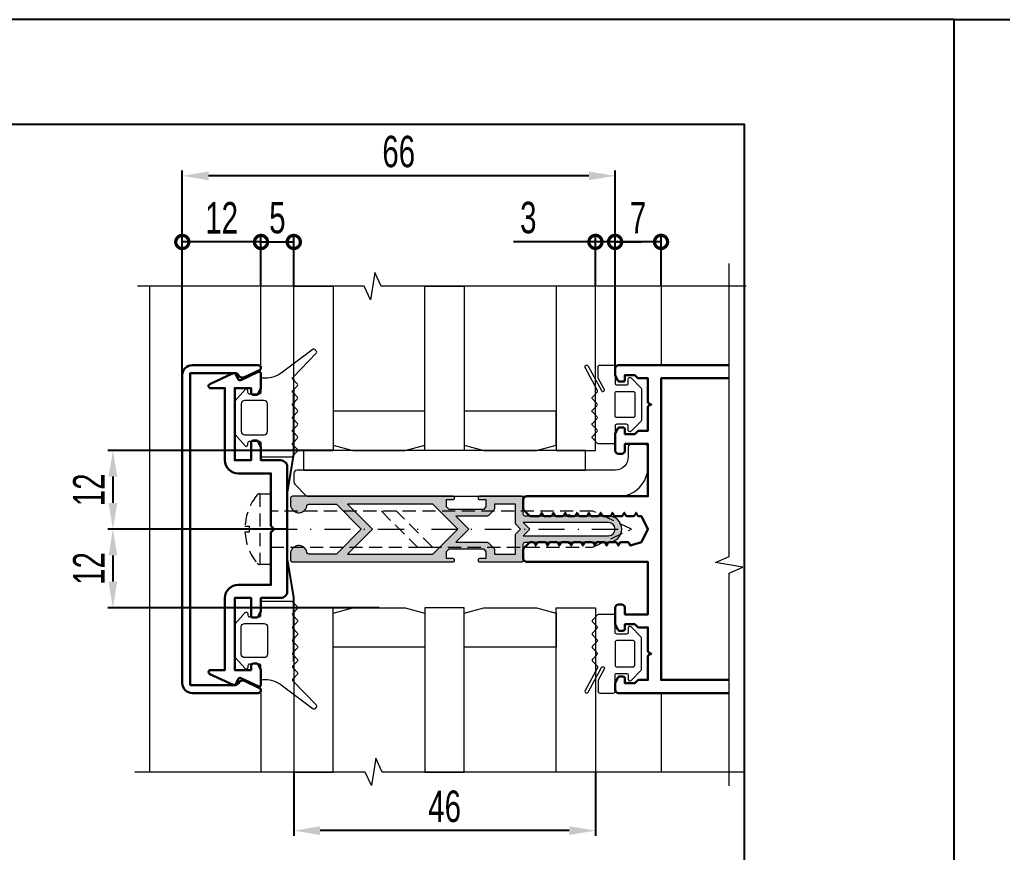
# Model space of a CAD drawing. Extents: x -37 to 8820, y -336 to 478.
# Drawn here: x 1590.9 to 1684.6, y 217.6 to 297 of the extents above; entities that cross this region are included whole.
import ezdxf

# ---------------------------------------------------------------- set-up
doc = ezdxf.new("R2010")
doc.units = 0
doc.header["$LTSCALE"] = 5
doc.linetypes.add('DASHDOT', pattern=[1, 0.5, -0.25, 0, -0.25])
doc.linetypes.add('HIDDEN', pattern=[0.375, 0.25, -0.125])
doc.layers.get('0').update_dxf_attribs({"linetype": 'CONTINUOUS', "lineweight": 30})
doc.layers.get('DEFPOINTS').update_dxf_attribs({"linetype": 'CONTINUOUS'})
for name, color, linetype, lineweight in [('1', 6, 'DASHDOT', 13), ('2', 3, 'HIDDEN', 13), ('Dimentions', 5, 'CONTINUOUS', 15), ('Glass', 5, 'CONTINUOUS', 20), ('Ал подклад', 7, 'CONTINUOUS', 20), ('Герлен', 7, 'CONTINUOUS', 60), ('Зигзаг', 1, 'CONTINUOUS', 15), ('Конструкции', 252, 'CONTINUOUS', 20), ('Подкладки', 1, 'CONTINUOUS', 20), ('Уплотнители', 1, 'CONTINUOUS', 20), ('Штриховка', 1, 'CONTINUOUS', 5)]:
    doc.layers.add(name, color=color, linetype=linetype, lineweight=lineweight)
doc.layers.add('Скрытые', color=14, linetype='CONTINUOUS', plot=False)
doc.styles.add('3', font='RUSS.SHX', dxfattribs={"width": 0.7, "height": 3})
doc.dimstyles.new('MX1_6', dxfattribs={"dimtxt": 3, "dimasz": 2.5, "dimexe": 0.5, "dimexo": 0, "dimgap": 0.8, "dimtad": 1, "dimlfac": 1.6, "dimdsep": 46, "dimtxsty": '3', "dimcen": 0, "dimclrd": 256, "dimclre": 256, "dimclrt": 256, "dimaunit": 1, "dimadec": 0, "dimazin": 0, "dimtfac": 1, "dimtmove": 0, "dimatfit": 1, "dimfxl": 1, "dimtvp": 1, "dimtolj": 1, "dimtzin": 0, "dimarcsym": 0})

# ---------------------------------------------------------------- blocks, each defined once
blk = doc.blocks.new('_DotSmall')
at = {"color": 0, "linetype": 'ByBlock', "const_width": 0.5}
blk.add_lwpolyline([(-0.0625, 0, 1), (0.0625, 0, 1)], format="xyb", close=True, dxfattribs=at)
blk = doc.blocks.new('*D739')
at = {"layer": 'DEFPOINTS', "color": 0, "linetype": 'Continuous', "transparency": 16777216}
for p in [(1617.058, 275.807), (1613.933, 271.588), (1617.058, 271.588)]:
    blk.add_point(p, dxfattribs=at)
at = {"layer": 'Dimentions', "linetype": 'Continuous', "lineweight": -2, "transparency": 16777216}
for p, q in [((1613.933, 271.588), (1613.933, 276.307)), ((1617.058, 271.588), (1617.058, 276.307)), ((1613.933, 275.807), (1617.058, 275.807))]:
    blk.add_line(p, q, dxfattribs=at)
at = {"layer": 'Dimentions', "linetype": 'Continuous', "lineweight": -2, "transparency": 16777216, "xscale": 2.5, "yscale": 2.5, "zscale": 2.5, "rotation": 180}
blk.add_blockref('_DotSmall', (1613.933, 275.807), dxfattribs=at)
at = {"layer": 'Dimentions', "linetype": 'Continuous', "lineweight": -2, "transparency": 16777216, "xscale": 2.5, "yscale": 2.5, "zscale": 2.5}
blk.add_blockref('_DotSmall', (1617.058, 275.807), dxfattribs=at)
at = {"layer": 'Dimentions', "linetype": 'Continuous', "transparency": 16777216, "insert": (1615.495, 278.107), "char_height": 3, "attachment_point": 5, "style": '3'}
blk.add_mtext('\\A1;5', dxfattribs=at)
blk = doc.blocks.new('*D740')
at = {"layer": 'DEFPOINTS', "color": 0, "linetype": 'Continuous', "transparency": 16777216}
for p in [(1617.058, 225.278), (1645.808, 225.278), (1617.058, 219.69)]:
    blk.add_point(p, dxfattribs=at)
at = {"layer": 'Dimentions', "linetype": 'Continuous', "lineweight": -2, "transparency": 16777216}
for p, q in [((1617.058, 225.278), (1617.058, 219.19)), ((1645.808, 225.278), (1645.808, 219.19)), ((1643.308, 219.69), (1619.558, 219.69))]:
    blk.add_line(p, q, dxfattribs=at)
at = {"layer": 'Dimentions', "linetype": 'Continuous', "transparency": 16777216}
for points in [[(1619.558, 220.106), (1619.558, 219.273), (1617.058, 219.69)], [(1643.308, 220.106), (1643.308, 219.273), (1645.808, 219.69)]]:
    blk.add_solid(points, dxfattribs=at)
at = {"layer": 'Dimentions', "linetype": 'Continuous', "transparency": 16777216, "insert": (1631.433, 221.99), "char_height": 3, "attachment_point": 5, "style": '3'}
blk.add_mtext('\\A1;46', dxfattribs=at)
blk = doc.blocks.new('*D741')
at = {"layer": 'DEFPOINTS', "color": 0, "linetype": 'Continuous', "transparency": 16777216}
for p in [(1645.808, 275.816), (1645.808, 271.588), (1647.683, 263.455)]:
    blk.add_point(p, dxfattribs=at)
at = {"layer": 'Dimentions', "linetype": 'Continuous', "lineweight": -2, "transparency": 16777216}
for p, q in [((1645.808, 271.588), (1645.808, 276.316)), ((1647.683, 263.455), (1647.683, 276.316)), ((1645.808, 275.816), (1638.008, 275.816)), ((1647.683, 275.816), (1645.808, 275.816)), ((1647.683, 275.816), (1650.183, 275.816))]:
    blk.add_line(p, q, dxfattribs=at)
at = {"layer": 'Dimentions', "linetype": 'Continuous', "lineweight": -2, "transparency": 16777216, "xscale": 2.5, "yscale": 2.5, "zscale": 2.5}
blk.add_blockref('_DotSmall', (1645.808, 275.816), dxfattribs=at)
at = {"layer": 'Dimentions', "linetype": 'Continuous', "lineweight": -2, "transparency": 16777216, "xscale": 2.5, "yscale": 2.5, "zscale": 2.5, "rotation": 180}
blk.add_blockref('_DotSmall', (1647.683, 275.816), dxfattribs=at)
at = {"layer": 'Dimentions', "linetype": 'Continuous', "transparency": 16777216, "insert": (1639.408, 278.116), "char_height": 3, "attachment_point": 5, "style": '3'}
blk.add_mtext('\\A1;3', dxfattribs=at)
blk = doc.blocks.new('*D742')
at = {"layer": 'DEFPOINTS', "color": 0, "linetype": 'Continuous', "transparency": 16777216}
for p in [(1606.433, 282.112), (1647.683, 263.455), (1606.433, 261.37)]:
    blk.add_point(p, dxfattribs=at)
at = {"layer": 'Dimentions', "linetype": 'Continuous', "lineweight": -2, "transparency": 16777216}
for p, q in [((1606.433, 261.37), (1606.433, 282.612)), ((1645.183, 282.112), (1608.933, 282.112)), ((1647.683, 263.455), (1647.683, 282.612))]:
    blk.add_line(p, q, dxfattribs=at)
at = {"layer": 'Dimentions', "linetype": 'Continuous', "transparency": 16777216}
for points in [[(1608.933, 282.528), (1608.933, 281.695), (1606.433, 282.112)], [(1645.183, 282.528), (1645.183, 281.695), (1647.683, 282.112)]]:
    blk.add_solid(points, dxfattribs=at)
at = {"layer": 'Dimentions', "linetype": 'Continuous', "transparency": 16777216, "insert": (1627.058, 284.412), "char_height": 3, "attachment_point": 5, "style": '3'}
blk.add_mtext('\\A1;66', dxfattribs=at)
blk = doc.blocks.new('*D743')
at = {"layer": 'DEFPOINTS', "color": 0, "linetype": 'Continuous', "transparency": 16777216}
for p in [(1606.433, 275.807), (1613.933, 271.588), (1606.433, 263.121)]:
    blk.add_point(p, dxfattribs=at)
at = {"layer": 'Dimentions', "linetype": 'Continuous', "lineweight": -2, "transparency": 16777216}
for p, q in [((1606.433, 263.121), (1606.433, 276.307)), ((1613.933, 271.588), (1613.933, 276.307)), ((1613.933, 275.807), (1606.433, 275.807))]:
    blk.add_line(p, q, dxfattribs=at)
at = {"layer": 'Dimentions', "linetype": 'Continuous', "lineweight": -2, "transparency": 16777216, "xscale": 2.5, "yscale": 2.5, "zscale": 2.5, "rotation": 180}
blk.add_blockref('_DotSmall', (1606.433, 275.807), dxfattribs=at)
at = {"layer": 'Dimentions', "linetype": 'Continuous', "lineweight": -2, "transparency": 16777216, "xscale": 2.5, "yscale": 2.5, "zscale": 2.5}
blk.add_blockref('_DotSmall', (1613.933, 275.807), dxfattribs=at)
at = {"layer": 'Dimentions', "linetype": 'Continuous', "transparency": 16777216, "insert": (1610.183, 278.107), "char_height": 3, "attachment_point": 5, "style": '3'}
blk.add_mtext('\\A1;12', dxfattribs=at)
blk = doc.blocks.new('*D744')
at = {"layer": 'DEFPOINTS', "color": 0, "linetype": 'Continuous', "transparency": 16777216}
for p in [(1647.683, 275.816), (1647.683, 272.046), (1652.058, 271.588)]:
    blk.add_point(p, dxfattribs=at)
at = {"layer": 'Dimentions', "linetype": 'Continuous', "lineweight": -2, "transparency": 16777216}
for p, q in [((1647.683, 272.046), (1647.683, 276.316)), ((1652.058, 271.588), (1652.058, 276.316)), ((1652.058, 275.816), (1647.683, 275.816))]:
    blk.add_line(p, q, dxfattribs=at)
at = {"layer": 'Dimentions', "linetype": 'Continuous', "lineweight": -2, "transparency": 16777216, "xscale": 2.5, "yscale": 2.5, "zscale": 2.5, "rotation": 180}
blk.add_blockref('_DotSmall', (1647.683, 275.816), dxfattribs=at)
at = {"layer": 'Dimentions', "linetype": 'Continuous', "lineweight": -2, "transparency": 16777216, "xscale": 2.5, "yscale": 2.5, "zscale": 2.5}
blk.add_blockref('_DotSmall', (1652.058, 275.816), dxfattribs=at)
at = {"layer": 'Dimentions', "linetype": 'Continuous', "transparency": 16777216, "insert": (1649.87, 278.116), "char_height": 3, "attachment_point": 5, "style": '3'}
blk.add_mtext('\\A1;7', dxfattribs=at)
blk = doc.blocks.new('*D745')
at = {"layer": 'DEFPOINTS', "color": 0, "linetype": 'Continuous', "transparency": 16777216}
for p in [(1620.808, 255.933), (1599.82, 248.433), (1616.433, 248.433)]:
    blk.add_point(p, dxfattribs=at)
at = {"layer": 'Dimentions', "linetype": 'Continuous', "lineweight": -2, "transparency": 16777216}
for p, q in [((1620.808, 255.933), (1599.32, 255.933)), ((1599.82, 253.433), (1599.82, 250.933)), ((1616.433, 248.433), (1599.32, 248.433))]:
    blk.add_line(p, q, dxfattribs=at)
at = {"layer": 'Dimentions', "linetype": 'Continuous', "transparency": 16777216}
for points in [[(1599.403, 253.433), (1600.237, 253.433), (1599.82, 255.933)], [(1599.403, 250.933), (1600.237, 250.933), (1599.82, 248.433)]]:
    blk.add_solid(points, dxfattribs=at)
at = {"layer": 'Dimentions', "linetype": 'Continuous', "transparency": 16777216, "insert": (1597.52, 252.183), "char_height": 3, "attachment_point": 5, "rotation": 90, "style": '3'}
blk.add_mtext('\\A1;12', dxfattribs=at)
blk = doc.blocks.new('*D746')
at = {"layer": 'DEFPOINTS', "color": 0, "linetype": 'Continuous', "transparency": 16777216}
for p in [(1601.428, 248.433), (1599.82, 240.933), (1625.183, 240.933)]:
    blk.add_point(p, dxfattribs=at)
at = {"layer": 'Dimentions', "linetype": 'Continuous', "lineweight": -2, "transparency": 16777216}
for p, q in [((1601.428, 248.433), (1599.32, 248.433)), ((1599.82, 245.933), (1599.82, 243.433)), ((1625.183, 240.933), (1599.32, 240.933))]:
    blk.add_line(p, q, dxfattribs=at)
at = {"layer": 'Dimentions', "linetype": 'Continuous', "transparency": 16777216}
for points in [[(1599.403, 245.933), (1600.237, 245.933), (1599.82, 248.433)], [(1599.403, 243.433), (1600.237, 243.433), (1599.82, 240.933)]]:
    blk.add_solid(points, dxfattribs=at)
at = {"layer": 'Dimentions', "linetype": 'Continuous', "transparency": 16777216, "insert": (1597.52, 244.683), "char_height": 3, "attachment_point": 5, "rotation": 90, "style": '3'}
blk.add_mtext('\\A1;12', dxfattribs=at)

msp = doc.modelspace()

# ---------------------------------------------------------------- hatches: boundary and pattern name
at = {"layer": 'Штриховка'}
h = msp.add_hatch(color=256, dxfattribs=at)
h.paths.add_polyline_path([(1622.1811, 250.8082), (1624.5561, 248.4332), (1622.1811, 246.0582), (1630.3061, 246.0582), (1632.6811, 248.4332), (1630.3061, 250.8082)], flags=16)
edge = h.paths.add_edge_path()
edge.add_arc((1634.7455, 251.4332), 0.125, 90, 180)
edge.add_line((1634.6205, 251.4332), (1634.6205, 251.3707))
edge.add_arc((1634.7455, 251.3707), 0.125, 180, 270)
edge.add_line((1634.7455, 251.2457), (1635.3705, 251.2457))
edge.add_line((1635.3705, 251.2457), (1635.3705, 250.5545))
edge.add_line((1635.3705, 250.5545), (1635.1242, 250.3082))
edge.add_line((1635.1242, 250.3082), (1631.8668, 250.3082))
edge.add_line((1631.8668, 250.3082), (1631.6205, 250.5545))
edge.add_line((1631.6205, 250.5545), (1631.6205, 251.2457))
edge.add_line((1631.6205, 251.2457), (1632.2455, 251.2457))
edge.add_arc((1632.2455, 251.3707), 0.125, 270, 360)
edge.add_line((1632.3705, 251.3707), (1632.3705, 251.4332))
edge.add_arc((1632.2455, 251.4332), 0.125, 0, 90)
edge.add_line((1632.2455, 251.5582), (1616.933, 251.5582))
edge.add_arc((1616.933, 251.3707), 0.1875, 90, 180)
edge.add_line((1616.7455, 251.3707), (1616.7455, 250.7769))
edge.add_arc((1617.5267, 250.7769), 0.7812, 180, 350.718201)
edge.add_arc((1618.4828, 250.6207), 0.1875, 90, 170.718201, ccw=False)
edge.add_line((1618.4828, 250.8082), (1621.1205, 250.8082))
edge.add_line((1621.1205, 250.8082), (1623.4955, 248.4332))
edge.add_line((1623.4955, 248.4332), (1621.1205, 246.0582))
edge.add_line((1621.1205, 246.0582), (1618.4828, 246.0582))
edge.add_arc((1618.4828, 246.2457), 0.1875, 189.281799, 270, ccw=False)
edge.add_arc((1617.5267, 246.0894), 0.7812, 9.281799, 180)
edge.add_line((1616.7455, 246.0894), (1616.7455, 245.4957))
edge.add_arc((1616.933, 245.4957), 0.1875, 180, 270)
edge.add_line((1616.933, 245.3082), (1632.2455, 245.3082))
edge.add_arc((1632.2455, 245.4332), 0.125, 270, 360)
edge.add_line((1632.3705, 245.4332), (1632.3705, 245.4957))
edge.add_arc((1632.2455, 245.4957), 0.125, 0, 90)
edge.add_line((1632.2455, 245.6207), (1631.6205, 245.6207))
edge.add_line((1631.6205, 245.6207), (1631.6205, 246.3118))
edge.add_line((1631.6205, 246.3118), (1631.8668, 246.5582))
edge.add_line((1631.8668, 246.5582), (1635.1242, 246.5582))
edge.add_line((1635.1242, 246.5582), (1635.3705, 246.3118))
edge.add_line((1635.3705, 246.3118), (1635.3705, 245.6207))
edge.add_line((1635.3705, 245.6207), (1634.7455, 245.6207))
edge.add_arc((1634.7455, 245.4957), 0.125, 90, 180)
edge.add_line((1634.6205, 245.4957), (1634.6205, 245.4332))
edge.add_arc((1634.7455, 245.4332), 0.125, 180, 270)
edge.add_line((1634.7455, 245.3082), (1638.7455, 245.3082))
edge.add_arc((1638.7455, 245.4957), 0.1875, 270, 360)
edge.add_line((1638.933, 245.4957), (1638.933, 246.9957))
edge.add_arc((1639.1205, 246.9957), 0.1875, 90, 180, ccw=False)
edge.add_line((1639.1205, 247.1832), (1643.183, 247.1832))
edge.add_arc((1643.308, 247.1832), 0.125, 180, 360)
edge.add_line((1643.433, 247.1832), (1647.058, 247.1832))
edge.add_arc((1647.058, 248.4332), 1.25, 270, 450)
edge.add_line((1647.058, 249.6832), (1643.433, 249.6832))
edge.add_arc((1643.308, 249.6832), 0.125, 0, 180)
edge.add_line((1643.183, 249.6832), (1639.1205, 249.6832))
edge.add_arc((1639.1205, 249.8707), 0.1875, 180, 270, ccw=False)
edge.add_line((1638.933, 249.8707), (1638.933, 251.3707))
edge.add_arc((1638.7455, 251.3707), 0.1875, 0, 90)
edge.add_line((1638.7455, 251.5582), (1634.7455, 251.5582))
edge = h.paths.add_edge_path(flags=16)
edge.add_line((1638.183, 250.8082), (1636.183, 250.8082))
edge.add_line((1636.183, 250.8082), (1636.183, 250.384))
edge.add_arc((1635.9955, 250.384), 0.1875, 315, 360, ccw=False)
edge.add_line((1636.1281, 250.2514), (1635.6147, 249.7381))
edge.add_arc((1635.4822, 249.8707), 0.1875, 270, 315, ccw=False)
edge.add_line((1635.4822, 249.6832), (1632.4918, 249.6832))
edge.add_line((1632.4918, 249.6832), (1633.7418, 248.4332))
edge.add_line((1633.7418, 248.4332), (1632.4918, 247.1832))
edge.add_line((1632.4918, 247.1832), (1635.4822, 247.1832))
edge.add_arc((1635.4822, 246.9957), 0.1875, 45, 90, ccw=False)
edge.add_line((1635.6147, 247.1282), (1636.1281, 246.6149))
edge.add_arc((1635.9955, 246.4823), 0.1875, 0, 45, ccw=False)
edge.add_line((1636.183, 246.4823), (1636.183, 246.0582))
edge.add_line((1636.183, 246.0582), (1638.183, 246.0582))
edge.add_line((1638.183, 246.0582), (1638.183, 247.942))
edge.add_line((1638.183, 247.942), (1638.6741, 248.4332))
edge.add_line((1638.6741, 248.4332), (1638.183, 248.9243))
edge.add_line((1638.183, 248.9243), (1638.183, 250.8082))
edge = h.paths.add_edge_path(flags=16)
edge.add_line((1639.558, 248.4332), (1638.933, 247.8082))
edge.add_line((1638.933, 247.8082), (1647.058, 247.8082))
edge.add_arc((1647.058, 248.4332), 0.625, 270, 450)
edge.add_line((1647.058, 249.0582), (1638.933, 249.0582))
edge.add_line((1638.933, 249.0582), (1639.558, 248.4332))

# ---------------------------------------------------------------- linework, layer by layer
for points in [[(1606.433, 263.1207), (1606.433, 233.7457, 0.4142136), (1607.3705, 232.8082), (1613.683, 232.8082, 0.8025849), (1613.7886, 233.2847), (1612.352, 233.9547, 0.4015594), (1611.779, 233.7601, -0.2797393), (1611.4463, 233.5582), (1607.183, 233.5582), (1607.183, 263.3082), (1611.4463, 263.3082, -0.2797393), (1611.779, 263.1062, 0.4015594), (1612.352, 262.9117), (1613.7886, 263.5816, 0.8025849), (1613.683, 264.0582), (1607.3705, 264.0582, 0.4142136)], [(1611.2791, 263.2906, -0.4142136), (1611.5282, 263.1999), (1611.7482, 262.7281, 0.4142136), (1611.9974, 262.6374), (1613.6662, 263.4156, -0.5486188), (1613.933, 263.2457), (1613.933, 261.9149, -0.1164338), (1613.9132, 261.8311), (1613.6723, 261.3493, -0.284079), (1613.5046, 261.2457), (1613.183, 261.2457, -0.4142136), (1612.9955, 261.4332), (1612.9955, 261.8707), (1611.433, 261.8707), (1611.433, 254.9957), (1612.9955, 254.9957), (1612.9955, 256.6832, -0.4142136), (1613.183, 256.8707), (1613.5046, 256.8707, -0.284079), (1613.6723, 256.767), (1613.9132, 256.2853, -0.1164338), (1613.933, 256.2014), (1613.933, 254.9957), (1615.808, 254.9957, -0.4142136), (1616.433, 254.3707), (1616.433, 242.4957, -0.4142136), (1615.808, 241.8707), (1613.933, 241.8707), (1613.933, 240.6649, -0.1164338), (1613.9132, 240.5811), (1613.6723, 240.0993, -0.284079), (1613.5046, 239.9957), (1613.183, 239.9957, -0.4142136), (1612.9955, 240.1832), (1612.9955, 241.8707), (1611.433, 241.8707), (1611.433, 234.9957), (1612.9955, 234.9957), (1612.9955, 235.4332, -0.4142136), (1613.183, 235.6207), (1613.5046, 235.6207, -0.284079), (1613.6723, 235.517), (1613.9132, 235.0353, -0.1164338), (1613.933, 234.9514), (1613.933, 233.6207, -0.5486188), (1613.6662, 233.4507), (1611.9974, 234.2289, 0.4142136), (1611.7482, 234.1382), (1611.5282, 233.6664, -0.4142136), (1611.2791, 233.5757), (1609.0412, 234.6192, -0.2914734), (1608.933, 234.7892), (1608.933, 234.8082, -0.4142136), (1609.1205, 234.9957), (1610.4955, 234.9957), (1610.4955, 241.8707, -0.4142136), (1611.7455, 243.1207), (1614.8705, 243.1207), (1614.8705, 248.043, -0.1989124), (1614.9254, 248.1756), (1615.183, 248.4332), (1614.9254, 248.6907, -0.1989124), (1614.8705, 248.8233), (1614.8705, 253.7457), (1611.7455, 253.7457, -0.4142136), (1610.4955, 254.9957), (1610.4955, 261.8707), (1609.1205, 261.8707, -0.4142136), (1608.933, 262.0582), (1608.933, 262.0772, -0.2914734), (1609.0412, 262.2471)]]:
    msp.add_lwpolyline(points, format="xyb", close=True)
msp.add_lwpolyline([(1658.5481, 232.8082), (1647.9955, 232.8082, -0.4142136), (1647.683, 233.1207), (1647.683, 233.7014, -0.1164338), (1647.7028, 233.7853), (1647.9437, 234.267, -0.284079), (1648.1114, 234.3707), (1648.433, 234.3707, -0.4142136), (1648.6205, 234.1832), (1648.6205, 233.7457), (1649.558, 233.7457), (1649.8156, 234.0032, -0.1989124), (1649.9482, 234.0582), (1650.808, 234.0582), (1650.808, 236.286, -0.284079), (1650.9116, 236.4537), (1651.1205, 236.5582), (1650.9116, 236.6626, -0.284079), (1650.808, 236.8303), (1650.808, 239.0582), (1649.9482, 239.0582, -0.1989124), (1649.8156, 239.1131), (1649.558, 239.3707), (1648.6205, 239.3707), (1648.6205, 238.9332, -0.4142136), (1648.433, 238.7457), (1648.1114, 238.7457, -0.284079), (1647.9437, 238.8493), (1647.7028, 239.3311, -0.1164338), (1647.683, 239.4149), (1647.683, 240.9332, -0.4142136), (1647.9955, 241.2457), (1648.308, 241.2457, -0.4142136), (1648.6205, 240.9332), (1648.6205, 240.3082), (1650.808, 240.3082), (1650.808, 245.3082), (1639.2455, 245.3082, -0.4142136), (1638.933, 245.6207), (1638.933, 246.4805, -0.1989124), (1638.9879, 246.6131), (1639.5031, 247.1282, -0.1989124), (1639.6357, 247.1832), (1639.8484, 247.1832, -0.284079), (1640.0161, 247.0795), (1640.1205, 246.8707), (1640.2249, 247.0795, -0.284079), (1640.3926, 247.1832), (1640.9734, 247.1832, -0.284079), (1641.1411, 247.0795), (1641.2455, 246.8707), (1641.3499, 247.0795, -0.284079), (1641.5176, 247.1832), (1642.0984, 247.1832, -0.284079), (1642.2661, 247.0795), (1642.3705, 246.8707), (1642.4749, 247.0795, -0.284079), (1642.6426, 247.1832), (1643.2234, 247.1832, -0.284079), (1643.3911, 247.0795), (1643.4955, 246.8707), (1643.5999, 247.0795, -0.284079), (1643.7676, 247.1832), (1644.3484, 247.1832, -0.284079), (1644.5161, 247.0795), (1644.6205, 246.8707), (1644.7249, 247.0795, -0.284079), (1644.8926, 247.1832), (1645.4734, 247.1832, -0.284079), (1645.6411, 247.0795), (1645.7455, 246.8707), (1645.8499, 247.0795, -0.284079), (1646.0176, 247.1832), (1646.5984, 247.1832, -0.284079), (1646.7661, 247.0795), (1646.8705, 246.8707), (1646.9749, 247.0795, -0.284079), (1647.1426, 247.1832), (1647.7234, 247.1832, -0.284079), (1647.8911, 247.0795), (1647.9955, 246.8707), (1648.0999, 247.0795, -0.284079), (1648.2676, 247.1832), (1648.8484, 247.1832, -0.284079), (1649.0161, 247.0795), (1649.1205, 246.8707), (1650.183, 247.1832), (1650.808, 248.4332), (1650.183, 249.6832), (1649.9551, 249.6832, -0.284079), (1649.7874, 249.7868), (1649.683, 249.9957), (1649.5786, 249.7868, -0.284079), (1649.4109, 249.6832), (1648.8301, 249.6832, -0.284079), (1648.6624, 249.7868), (1648.558, 249.9957), (1648.4536, 249.7868, -0.284079), (1648.2859, 249.6832), (1647.7051, 249.6832, -0.284079), (1647.5374, 249.7868), (1647.433, 249.9957), (1647.3286, 249.7868, -0.284079), (1647.1609, 249.6832), (1646.5801, 249.6832, -0.284079), (1646.4124, 249.7868), (1646.308, 249.9957), (1646.2036, 249.7868, -0.284079), (1646.0359, 249.6832), (1645.4551, 249.6832, -0.284079), (1645.2874, 249.7868), (1645.183, 249.9957), (1645.0786, 249.7868, -0.284079), (1644.9109, 249.6832), (1644.3301, 249.6832, -0.284079), (1644.1624, 249.7868), (1644.058, 249.9957), (1643.9536, 249.7868, -0.284079), (1643.7859, 249.6832), (1643.2051, 249.6832, -0.284079), (1643.0374, 249.7868), (1642.933, 249.9957), (1642.8286, 249.7868, -0.284079), (1642.6609, 249.6832), (1642.0801, 249.6832, -0.284079), (1641.9124, 249.7868), (1641.808, 249.9957), (1641.7036, 249.7868, -0.284079), (1641.5359, 249.6832), (1640.9551, 249.6832, -0.284079), (1640.7874, 249.7868), (1640.683, 249.9957), (1640.5786, 249.7868, -0.284079), (1640.4109, 249.6832), (1639.6357, 249.6832, -0.1989124), (1639.5031, 249.7381), (1638.9879, 250.2532, -0.1989124), (1638.933, 250.3858), (1638.933, 251.2457, -0.4142136), (1639.2455, 251.5582), (1650.808, 251.5582), (1650.808, 256.5582), (1648.6205, 256.5582), (1648.6205, 255.9332, -0.4142136), (1648.308, 255.6207), (1647.9955, 255.6207, -0.4142136), (1647.683, 255.9332), (1647.683, 257.4514, -0.1164338), (1647.7028, 257.5353), (1647.9437, 258.017, -0.284079), (1648.1114, 258.1207), (1648.433, 258.1207, -0.4142136), (1648.6205, 257.9332), (1648.6205, 257.4957), (1649.558, 257.4957), (1649.8156, 257.7532, -0.1989124), (1649.9482, 257.8082), (1650.808, 257.8082), (1650.808, 260.036, -0.284079), (1650.9116, 260.2037), (1651.1205, 260.3082), (1650.9116, 260.4126, -0.284079), (1650.808, 260.5803), (1650.808, 262.8082), (1649.9482, 262.8082, -0.1989124), (1649.8156, 262.8631), (1649.558, 263.1207), (1648.6205, 263.1207), (1648.6205, 262.6832, -0.4142136), (1648.433, 262.4957), (1648.1114, 262.4957, -0.284079), (1647.9437, 262.5993), (1647.7028, 263.0811, -0.1164338), (1647.683, 263.1649), (1647.683, 263.7457, -0.4142136), (1647.9955, 264.0582), (1658.5481, 264.0582)], format="xyb")
msp.add_lwpolyline([(1658.5481, 234.0582), (1652.058, 234.0582), (1652.058, 262.8082), (1658.5481, 262.8082)])
at = {"layer": '1'}
msp.add_line((1614.8705, 248.4332), (1649.2455, 248.4332), dxfattribs=at)
at = {"layer": '2'}
msp.add_line((1613.8144, 251.8082), (1613.8144, 245.0582), dxfattribs=at)
msp.add_lwpolyline([(1612.4076, 248.6788, -0.1618489), (1613.5734, 251.6945, -0.2238875), (1613.8144, 251.8082), (1614.8705, 251.8082), (1614.8705, 245.0582), (1613.8144, 245.0582, -0.2238875), (1613.5734, 245.1718, -0.1618489), (1612.4076, 248.1875), (1612.8453, 248.1875), (1612.8453, 248.6788)], format="xyb", close=True, dxfattribs=at)
for points in [[(1614.8705, 246.7144), (1645.5596, 246.7144), (1649.2455, 248.4332), (1645.5596, 250.1519), (1614.8705, 250.1519)], [(1625.4023, 250.1519), (1628.8398, 246.7144), (1630.2721, 246.7144), (1626.8346, 250.1519)]]:
    msp.add_lwpolyline(points, close=True, dxfattribs=at)
at = {"layer": 'Glass'}
for points in [[(1620.808, 271.5884), (1620.808, 255.9331), (1617.058, 255.9331), (1617.058, 271.5884)], [(1633.308, 271.5884), (1633.308, 255.9331), (1629.558, 255.9331), (1629.558, 271.5884)], [(1642.058, 271.5884), (1642.058, 255.9331), (1645.808, 255.9331), (1645.808, 271.5884)], [(1629.558, 256.4355), (1629.558, 259.6831), (1620.808, 259.6831), (1620.808, 256.4355), (1622.683, 255.9331), (1627.683, 255.9331)], [(1642.058, 256.4355), (1642.058, 259.6831), (1633.308, 259.6831), (1633.308, 256.4355), (1635.183, 255.9331), (1640.183, 255.9331)], [(1620.808, 225.2779), (1620.808, 240.9332), (1617.058, 240.9332), (1617.058, 225.2779)], [(1629.558, 240.4308), (1629.558, 237.1832), (1620.808, 237.1832), (1620.808, 240.4308), (1622.683, 240.9332), (1627.683, 240.9332)], [(1633.308, 225.2779), (1633.308, 240.9332), (1629.558, 240.9332), (1629.558, 225.2779)], [(1642.058, 240.4308), (1642.058, 237.1832), (1633.308, 237.1832), (1633.308, 240.4308), (1635.183, 240.9332), (1640.183, 240.9332)], [(1642.058, 225.2779), (1642.058, 240.9332), (1645.808, 240.9332), (1645.808, 225.2779)]]:
    msp.add_lwpolyline(points, close=True, dxfattribs=at)
at = {"layer": 'Ал подклад', "color": 0}
msp.add_lwpolyline([(1618.4374, 251.5582), (1647.9955, 251.5582, 0.4142136), (1650.808, 254.3707), (1650.808, 256.2457, 0.4142136), (1650.4955, 256.5582), (1649.2455, 256.5582, 0.4142136), (1648.933, 256.2457), (1648.933, 255.3082, -0.4142136), (1647.683, 254.0582), (1617.3705, 254.0582, 0.4142136), (1617.058, 253.7457), (1617.058, 252.9376, 0.1989124), (1617.1495, 252.7166), (1618.2165, 251.6497, 0.1989124)], format="xyb", close=True, dxfattribs=at)
at = {"layer": 'Герлен', "ltscale": 2, "const_width": 0.1875}
msp.add_lwpolyline([(1617.058, 235.8082), (1617.058, 241.8707), (1616.433, 245.6207), (1616.433, 251.8707), (1617.058, 255.6207), (1617.058, 261.6832)], dxfattribs=at)
at = {"layer": 'Зигзаг'}
for points in [[(1658.5481, 223.9472), (1658.5481, 244.2373), (1659.866, 244.8181), (1657.2533, 245.2538), (1658.5481, 245.8363), (1658.5481, 273.7629)], [(1660.174, 271.5884), (1625.374, 271.5884), (1624.7931, 272.9063), (1624.3575, 270.2936), (1623.775, 271.5884), (1602.1503, 271.5884)], [(1660, 225.2779), (1625.467, 225.2779), (1624.8861, 226.5958), (1624.4505, 223.9831), (1623.868, 225.2779), (1601.9055, 225.2779)]]:
    msp.add_lwpolyline(points, dxfattribs=at)
at = {"layer": 'Конструкции'}
for p, q in [((1613.933, 264.0582), (1613.933, 271.5884)), ((1652.058, 271.5884), (1652.058, 264.0582)), ((1613.933, 232.8082), (1613.933, 225.2779)), ((1652.058, 232.8082), (1652.058, 225.2779))]:
    msp.add_line(p, q, dxfattribs=at)
msp.add_lwpolyline([(1603.308, 271.5884), (1603.308, 225.2779)], dxfattribs=at)
at = {"layer": 'Подкладки'}
msp.add_lwpolyline([(1617.9955, 255.9331), (1617.9955, 254.0581), (1644.8705, 254.0581), (1644.8705, 255.9331)], close=True, dxfattribs=at)
at = {"layer": 'Скрытые', "linetype": 'Continuous'}
for points in [[(1680, 297), (1470, 297), (1470, 0), (1680, 0)], [(1680, 297), (1890, 297), (1890, 0), (1680, 0)], [(1660, 10), (1660, 287), (1495, 287), (1495, 10)]]:
    msp.add_lwpolyline(points, close=True, dxfattribs=at)
at = {"layer": 'Уплотнители'}
for points in [[(1612.683, 256.6519, -0.4142136), (1612.8392, 256.8082), (1613.7767, 256.8082, -0.4142136), (1613.933, 256.6519), (1613.933, 255.3082), (1616.8209, 255.3082, 0.1989124), (1616.9093, 255.3448), (1617.3872, 255.8227, 0.4142136), (1617.3872, 256.0436), (1616.9832, 256.4477, -0.4142136), (1616.9832, 256.6686), (1617.3872, 257.0727, 0.4142136), (1617.3872, 257.2936), (1616.9832, 257.6977, -0.4142136), (1616.9832, 257.9186), (1617.3872, 258.3227, 0.4142136), (1617.3872, 258.5436), (1616.9832, 258.9477, -0.4142136), (1616.9832, 259.1686), (1617.3872, 259.5727, 0.4142136), (1617.3872, 259.7936), (1616.9832, 260.1977, -0.4142136), (1616.9832, 260.4186), (1617.3872, 260.8227, 0.4142136), (1617.3872, 261.0436), (1616.9832, 261.4477, -0.4142136), (1616.9832, 261.6686), (1617.3872, 262.0727, 0.4142136), (1617.3872, 262.2936), (1616.9832, 262.6977, -0.4142136), (1616.9832, 262.9186), (1619.1975, 265.1977, 0.4142136), (1619.1975, 265.4186), (1619.0662, 265.55, 0.2925382), (1618.9017, 265.5861), (1615.8485, 263.3053, -0.1617878), (1614.3523, 262.8082), (1613.933, 262.8082), (1613.933, 261.4644, -0.4142136), (1613.7767, 261.3082), (1612.8392, 261.3082, -0.4142136), (1612.683, 261.4644), (1612.683, 261.6207, 0.6685867), (1612.4161, 261.731), (1611.4786, 260.6664, 0.1986192), (1611.433, 260.556), (1611.433, 257.5603, 0.1986192), (1611.4786, 257.4499), (1612.4161, 256.3853, 0.6685867), (1612.683, 256.4957)], [(1646.6438, 261.7889), (1646.0769, 262.834, -0.1249127), (1646.058, 262.9085), (1646.058, 263.9019, -0.4142136), (1646.2142, 264.0582), (1647.5267, 264.0582, -0.4142136), (1647.683, 263.9019), (1647.683, 262.3394, 0.4142136), (1647.8392, 262.1832), (1648.7767, 262.1832, 0.4142136), (1648.933, 262.3394), (1648.933, 262.7457, -0.6685867), (1649.1998, 262.856), (1650.1373, 261.9164, -0.1986192), (1650.183, 261.806), (1650.183, 258.8103, -0.1986192), (1650.1373, 258.6999), (1649.1998, 257.7603, -0.6685867), (1648.933, 257.8707), (1648.933, 258.2769, 0.4142136), (1648.7767, 258.4332), (1647.8392, 258.4332, 0.4142136), (1647.683, 258.2769), (1647.683, 256.7144, -0.4142136), (1647.5267, 256.5582), (1646.1227, 256.5582, -0.1989124), (1646.0122, 256.6039), (1645.5435, 257.0727, -0.4142136), (1645.5435, 257.2936), (1645.9475, 257.6977, 0.4142136), (1645.9475, 257.9186), (1645.5435, 258.3227, -0.4142136), (1645.5435, 258.5436), (1645.9475, 258.9477, 0.4142136), (1645.9475, 259.1686), (1645.5435, 259.5727, -0.4142136), (1645.5435, 259.7936), (1645.9475, 260.1977, 0.4142136), (1645.9475, 260.4186), (1645.5435, 260.8227, -0.4142136), (1645.5435, 261.0436), (1645.9755, 261.4757, 0.3320761), (1646.0024, 261.6607), (1644.8269, 263.8274, -1), (1645.1016, 263.9764), (1646.3692, 261.6399, 1)], [(1649.558, 261.4019), (1649.558, 259.2144, -0.4142136), (1649.4017, 259.0582), (1647.8392, 259.0582, -0.4142136), (1647.683, 259.2144), (1647.683, 261.4019, -0.4142136), (1647.8392, 261.5582), (1649.4017, 261.5582, -0.4142136)], [(1612.058, 260.3707), (1612.058, 257.7457, 0.4142136), (1612.3705, 257.4332), (1614.2455, 257.4332, 0.4142136), (1614.558, 257.7457), (1614.558, 260.3707, 0.4142136), (1614.2455, 260.6832), (1612.3705, 260.6832, 0.4142136)], [(1634.7455, 251.5582, 0.4142136), (1634.6205, 251.4332), (1634.6205, 251.3707, 0.4142136), (1634.7455, 251.2457), (1635.3705, 251.2457), (1635.3705, 250.5545), (1635.1242, 250.3082), (1631.8668, 250.3082), (1631.6205, 250.5545), (1631.6205, 251.2457), (1632.2455, 251.2457, 0.4142136), (1632.3705, 251.3707), (1632.3705, 251.4332, 0.4142136), (1632.2455, 251.5582), (1616.933, 251.5582, 0.4142136), (1616.7455, 251.3707), (1616.7455, 250.7769, 0.9221128), (1618.2978, 250.6509, -0.3675232), (1618.4828, 250.8082), (1621.1205, 250.8082), (1623.4955, 248.4332), (1621.1205, 246.0582), (1618.4828, 246.0582, -0.3675232), (1618.2978, 246.2154, 0.9221128), (1616.7455, 246.0894), (1616.7455, 245.4957, 0.4142136), (1616.933, 245.3082), (1632.2455, 245.3082, 0.4142136), (1632.3705, 245.4332), (1632.3705, 245.4957, 0.4142136), (1632.2455, 245.6207), (1631.6205, 245.6207), (1631.6205, 246.3118), (1631.8668, 246.5582), (1635.1242, 246.5582), (1635.3705, 246.3118), (1635.3705, 245.6207), (1634.7455, 245.6207, 0.4142136), (1634.6205, 245.4957), (1634.6205, 245.4332, 0.4142136), (1634.7455, 245.3082), (1638.7455, 245.3082, 0.4142136), (1638.933, 245.4957), (1638.933, 246.9957, -0.4142136), (1639.1205, 247.1832), (1643.183, 247.1832, 1), (1643.433, 247.1832), (1647.058, 247.1832, 1), (1647.058, 249.6832), (1643.433, 249.6832, 1), (1643.183, 249.6832), (1639.1205, 249.6832, -0.4142136), (1638.933, 249.8707), (1638.933, 251.3707, 0.4142136), (1638.7455, 251.5582)], [(1638.183, 250.8082), (1636.183, 250.8082), (1636.183, 250.384, -0.1989124), (1636.1281, 250.2514), (1635.6147, 249.7381, -0.1989124), (1635.4822, 249.6832), (1632.4918, 249.6832), (1633.7418, 248.4332), (1632.4918, 247.1832), (1635.4822, 247.1832, -0.1989124), (1635.6147, 247.1282), (1636.1281, 246.6149, -0.1989124), (1636.183, 246.4823), (1636.183, 246.0582), (1638.183, 246.0582), (1638.183, 247.942), (1638.6741, 248.4332), (1638.183, 248.9243)], [(1639.558, 248.4332), (1638.933, 247.8082), (1647.058, 247.8082, 1), (1647.058, 249.0582), (1638.933, 249.0582), (1639.558, 248.4332)], [(1612.683, 240.2144, 0.4142136), (1612.8392, 240.0582), (1613.7767, 240.0582, 0.4142136), (1613.933, 240.2144), (1613.933, 241.5582), (1616.8209, 241.5582, -0.1989124), (1616.9093, 241.5216), (1617.3872, 241.0436, -0.4142136), (1617.3872, 240.8227), (1616.9832, 240.4186, 0.4142136), (1616.9832, 240.1977), (1617.3872, 239.7936, -0.4142136), (1617.3872, 239.5727), (1616.9832, 239.1686, 0.4142136), (1616.9832, 238.9477), (1617.3872, 238.5436, -0.4142136), (1617.3872, 238.3227), (1616.9832, 237.9186, 0.4142136), (1616.9832, 237.6977), (1617.3872, 237.2936, -0.4142136), (1617.3872, 237.0727), (1616.9832, 236.6686, 0.4142136), (1616.9832, 236.4477), (1617.3872, 236.0436, -0.4142136), (1617.3872, 235.8227), (1616.9832, 235.4186, 0.4142136), (1616.9832, 235.1977), (1617.3872, 234.7936, -0.4142136), (1617.3872, 234.5727), (1616.9832, 234.1686, 0.4142136), (1616.9832, 233.9477), (1619.1975, 231.6686, -0.4142136), (1619.1975, 231.4477), (1619.0662, 231.3164, -0.2925382), (1618.9017, 231.2802), (1615.8485, 233.561, 0.1617878), (1614.3523, 234.0582), (1613.933, 234.0582), (1613.933, 235.4019, 0.4142136), (1613.7767, 235.5582), (1612.8392, 235.5582, 0.4142136), (1612.683, 235.4019), (1612.683, 235.2457, -0.6685867), (1612.4161, 235.1353), (1611.4786, 236.1999, -0.1986192), (1611.433, 236.3103), (1611.433, 239.306, -0.1986192), (1611.4786, 239.4164), (1612.4161, 240.481, -0.6685867), (1612.683, 240.3707)], [(1646.6438, 235.0774), (1646.0769, 234.0324, 0.1249127), (1646.058, 233.9578), (1646.058, 232.9644, 0.4142136), (1646.2142, 232.8082), (1647.5267, 232.8082, 0.4142136), (1647.683, 232.9644), (1647.683, 234.5269, -0.4142136), (1647.8392, 234.6832), (1648.7767, 234.6832, -0.4142136), (1648.933, 234.5269), (1648.933, 234.1207, 0.6685867), (1649.1998, 234.0103), (1650.1373, 234.9499, 0.1986192), (1650.183, 235.0603), (1650.183, 238.056, 0.1986192), (1650.1373, 238.1664), (1649.1998, 239.106, 0.6685867), (1648.933, 238.9957), (1648.933, 238.5894, -0.4142136), (1648.7767, 238.4332), (1647.8392, 238.4332, -0.4142136), (1647.683, 238.5894), (1647.683, 240.1519, 0.4142136), (1647.5267, 240.3082), (1646.1227, 240.3082, 0.1989124), (1646.0122, 240.2624), (1645.5435, 239.7936, 0.4142136), (1645.5435, 239.5727), (1645.9475, 239.1686, -0.4142136), (1645.9475, 238.9477), (1645.5435, 238.5436, 0.4142136), (1645.5435, 238.3227), (1645.9475, 237.9186, -0.4142136), (1645.9475, 237.6977), (1645.5435, 237.2936, 0.4142136), (1645.5435, 237.0727), (1645.9475, 236.6686, -0.4142136), (1645.9475, 236.4477), (1645.5435, 236.0436, 0.4142136), (1645.5435, 235.8227), (1645.9755, 235.3906, -0.3320761), (1646.0024, 235.2056), (1644.8269, 233.0389, 1), (1645.1016, 232.8899), (1646.3692, 235.2264, -1)], [(1612.058, 236.4957), (1612.058, 239.1207, -0.4142136), (1612.3705, 239.4332), (1614.2455, 239.4332, -0.4142136), (1614.558, 239.1207), (1614.558, 236.4957, -0.4142136), (1614.2455, 236.1832), (1612.3705, 236.1832, -0.4142136)], [(1649.558, 235.4644), (1649.558, 237.6519, 0.4142136), (1649.4017, 237.8082), (1647.8392, 237.8082, 0.4142136), (1647.683, 237.6519), (1647.683, 235.4644, 0.4142136), (1647.8392, 235.3082), (1649.4017, 235.3082, 0.4142136)]]:
    msp.add_lwpolyline(points, format="xyb", close=True, dxfattribs=at)
msp.add_lwpolyline([(1622.1811, 250.8082), (1624.5561, 248.4332), (1622.1811, 246.0582), (1630.3061, 246.0582), (1632.6811, 248.4332), (1630.3061, 250.8082)], close=True, dxfattribs=at)

# ---------------------------------------------------------------- dimensions: what is measured, and where the dimension line sits
at = {"layer": 'Dimentions', "linetype": 'Continuous'}
for base, p1, p2, picture, middle in [((1606.433, 282.1115), (1647.683, 263.4553), (1606.433, 261.3698), '*D742', (1627.058, 284.4115)), ((1617.058, 219.6898), (1645.808, 225.2779), (1617.058, 225.2779), '*D740', (1631.433, 221.9898))]:
    dim = msp.add_linear_dim(base=base, p1=p1, p2=p2, dimstyle='MX1_6', dxfattribs=at)
    dim.commit()
    dim.dimension.update_dxf_attribs({"geometry": picture, "text_midpoint": middle})
for base, p1, p2, picture, middle in [((1606.433, 275.8074), (1613.933, 271.5884), (1606.433, 263.1207), '*D743', (1610.183, 278.1074)), ((1617.058, 275.8074), (1613.933, 271.5884), (1617.058, 271.5884), '*D739', (1615.4955, 278.1074)), ((1645.808, 275.8165), (1647.683, 263.4553), (1645.808, 271.5884), '*D741', (1639.408, 278.1165)), ((1647.683, 275.8165), (1652.058, 271.5884), (1647.683, 272.0462), '*D744', (1649.8705, 278.1165))]:
    dim = msp.add_linear_dim(base=base, p1=p1, p2=p2, dimstyle='MX1_6', override={"dimdec": 0, "dimblk1": 'DotSmall', "dimblk2": 'DotSmall', "dimsah": 1}, dxfattribs=at)
    dim.commit()
    dim.dimension.update_dxf_attribs({"geometry": picture, "text_midpoint": middle})
for base, p1, p2, picture, middle in [((1599.8201, 248.4332), (1620.808, 255.9331), (1616.433, 248.4332), '*D745', (1597.5201, 252.1831)), ((1599.8201, 240.9332), (1601.4279, 248.4332), (1625.183, 240.9332), '*D746', (1597.5201, 244.6832))]:
    dim = msp.add_linear_dim(base=base, p1=p1, p2=p2, angle=90, dimstyle='MX1_6', dxfattribs=at)
    dim.commit()
    dim.dimension.update_dxf_attribs({"geometry": picture, "text_midpoint": middle})

doc.saveas('drawing.dxf')
